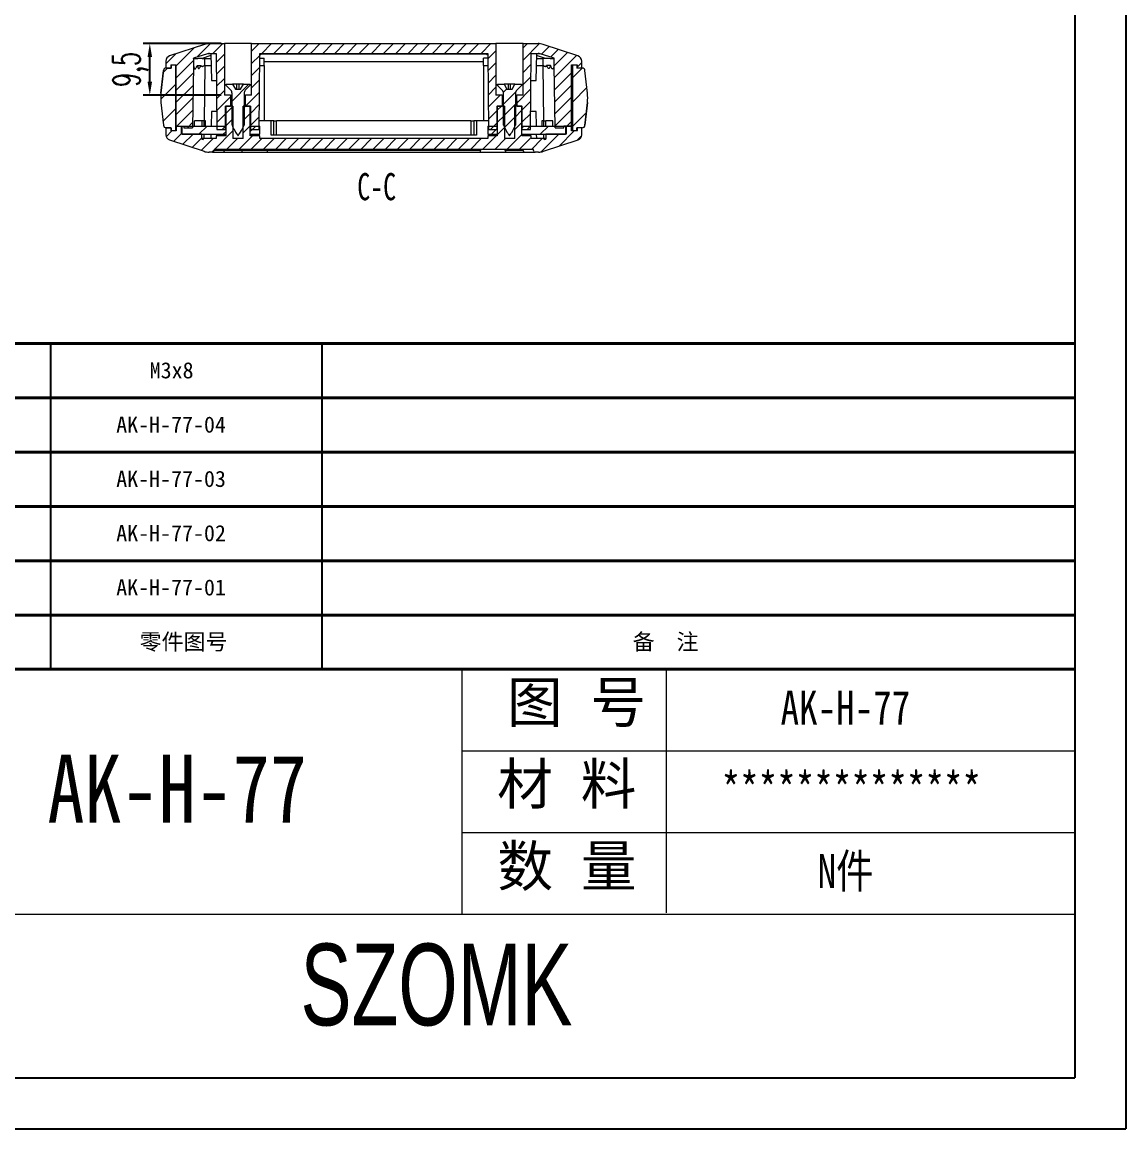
# Model space of a CAD drawing. Header units: inches. Extents: x 1153 to 3519, y 573 to 968.
# Drawn here: x 1508.3 to 1711.6, y 573 to 776.8 of the extents above; entities that cross this region are included whole.
import ezdxf

# ---------------------------------------------------------------- set-up
doc = ezdxf.new("R2010")
doc.units = ezdxf.units.IN
doc.layers.add('10', color=7, linetype='Continuous')
doc.layers.add('文字', color=81, linetype='Continuous')
doc.layers.add('粗实线', color=7, linetype='Continuous', lineweight=30)
doc.layers.add('细实线', color=3, linetype='Continuous', lineweight=9)
doc.styles.add('SLDTEXTSTYLE2', font='TXT', dxfattribs={"width": 0.6, "bigfont": 'bigfont'})
doc.styles.add('SLDTEXTSTYLE6', font='TXT', dxfattribs={"width": 0.7})
doc.styles.get("Standard").update_dxf_attribs({"font": 'txt', "bigfont": 'gbcbig.shx'})
doc.styles.add('宋体', font='', dxfattribs={"width": 0.8, "height": 3.5})
doc.styles.add('长仿宋', font='', dxfattribs={"width": 0.7, "height": 4})
doc.styles.get('宋体').set_extended_font_data('SimSun')
doc.styles.get('长仿宋').set_extended_font_data('SimSun')
doc.dimstyles.new('5', dxfattribs={"dimtxt": 5, "dimasz": 2.5, "dimexe": 1.25, "dimexo": 0.625, "dimtad": 1, "dimtxsty": 'SLDTEXTSTYLE2', "dimcen": 2.5, "dimclrd": 256, "dimclre": 256, "dimclrt": 256, "dimadec": 0, "dimazin": 0, "dimtfac": 1, "dimtmove": 0, "dimatfit": 3, "dimfxl": 1, "dimarcsym": 0})
pattern_1 = [(45, (0, -20.3194), (-1.122532, 1.122532), [])]
pattern_2 = [(45, (840.1686, 73.408), (-2.245064, 2.245064), [])]

# ---------------------------------------------------------------- blocks, each defined once
blk = doc.blocks.new('*D30')
at = {"lineweight": -2, "transparency": 16777216}
for p, q in [((1544.99, 772.88), (1530.61, 772.88)), ((1531.86, 765.88), (1531.86, 770.38)), ((1544.99, 763.38), (1530.61, 763.38))]:
    blk.add_line(p, q, dxfattribs=at)
at = {"transparency": 16777216}
for points in [[(1531.44, 770.38), (1532.28, 770.38), (1531.86, 772.88)], [(1531.44, 765.88), (1532.28, 765.88), (1531.86, 763.38)]]:
    blk.add_solid(points, dxfattribs=at)
at = {"layer": 'Defpoints', "color": 0, "transparency": 16777216}
for p in [(1531.86, 772.88), (1545.61, 772.88), (1545.61, 763.38)]:
    blk.add_point(p, dxfattribs=at)
at = {"transparency": 16777216, "insert": (1528.32, 768.13), "char_height": 5, "attachment_point": 5, "rotation": 90, "style": 'SLDTEXTSTYLE2'}
blk.add_mtext('9,5', dxfattribs=at)

msp = doc.modelspace()

# ---------------------------------------------------------------- hatches: boundary and pattern name
at = {"linetype": 'Continuous', "lineweight": 0}
h = msp.add_hatch(dxfattribs=at)
h.set_pattern_fill('ANSI31', color=4, scale=0.5, style=0)
h.set_pattern_definition(pattern_1)
edge = h.paths.add_edge_path(flags=0)
edge.add_line((1539.711, 757.379), (1539.911, 768.837))
edge.add_line((1539.911, 768.837), (1539.911, 770.164))
edge.add_line((1539.911, 770.164), (1542.488, 771.018))
edge.add_arc((1542.865, 769.879), 1.2, 90, 108.33287, ccw=False)
edge.add_line((1542.865, 771.079), (1544.111, 771.079))
edge.add_line((1544.111, 771.079), (1544.233, 757.079))
edge.add_line((1544.233, 757.079), (1545.761, 757.079))
edge.add_line((1545.761, 757.079), (1545.761, 761.379))
edge.add_line((1545.761, 761.379), (1546.726, 761.379))
edge.add_line((1546.726, 761.379), (1546.744, 763.379))
edge.add_line((1546.744, 763.379), (1545.611, 763.379))
edge.add_line((1545.611, 763.379), (1545.611, 772.879))
edge.add_line((1545.611, 772.879), (1542.865, 772.879))
edge.add_arc((1542.865, 769.879), 3, 90, 108.33287)
edge.add_line((1541.922, 772.727), (1535.511, 770.602))
edge.add_arc((1535.825, 769.653), 1, 108.33287, 179)
edge.add_line((1534.825, 769.67), (1534.803, 768.379))
edge.add_line((1534.803, 768.379), (1535.72, 768.379))
edge.add_line((1535.72, 768.379), (1535.72, 768.979))
edge.add_line((1535.72, 768.979), (1536.72, 768.979))
edge.add_line((1536.72, 768.979), (1536.72, 757.679))
edge.add_line((1536.72, 757.679), (1538.111, 757.679))
edge.add_line((1538.111, 757.679), (1538.111, 757.379))
edge.add_line((1538.111, 757.379), (1539.711, 757.379))
h = msp.add_hatch(dxfattribs=at)
h.set_pattern_fill('ANSI31', color=4, scale=0.5, style=0)
h.set_pattern_definition(pattern_1)
h.paths.add_polyline_path([(1551.989, 757.079), (1552.111, 771.079), (1594.111, 771.079), (1594.233, 757.079), (1595.761, 757.079), (1595.761, 761.379), (1596.726, 761.379), (1596.744, 763.379), (1595.611, 763.379), (1595.611, 772.879), (1550.611, 772.879), (1550.611, 763.379), (1549.478, 763.379), (1549.495, 761.379), (1550.461, 761.379), (1550.461, 757.079)], flags=0)
h = msp.add_hatch(dxfattribs=at)
h.set_pattern_fill('ANSI31', color=4, scale=0.5, style=0)
h.set_pattern_definition(pattern_1)
edge = h.paths.add_edge_path(flags=0)
edge.add_line((1606.311, 768.837), (1606.511, 757.379))
edge.add_line((1606.511, 757.379), (1608.111, 757.379))
edge.add_line((1608.111, 757.379), (1608.111, 757.679))
edge.add_line((1608.111, 757.679), (1609.501, 757.679))
edge.add_line((1609.501, 757.679), (1609.501, 768.979))
edge.add_line((1609.501, 768.979), (1610.501, 768.979))
edge.add_line((1610.501, 768.979), (1610.501, 768.379))
edge.add_line((1610.501, 768.379), (1611.419, 768.379))
edge.add_line((1611.419, 768.379), (1611.396, 769.67))
edge.add_arc((1610.396, 769.653), 1, 1, 71.66713)
edge.add_line((1610.711, 770.602), (1604.3, 772.727))
edge.add_arc((1603.356, 769.879), 3, 71.66713, 90)
edge.add_line((1603.356, 772.879), (1600.611, 772.879))
edge.add_line((1600.611, 772.879), (1600.611, 763.379))
edge.add_line((1600.611, 763.379), (1599.478, 763.379))
edge.add_line((1599.478, 763.379), (1599.495, 761.379))
edge.add_line((1599.495, 761.379), (1600.461, 761.379))
edge.add_line((1600.461, 761.379), (1600.461, 757.079))
edge.add_line((1600.461, 757.079), (1601.989, 757.079))
edge.add_line((1601.989, 757.079), (1602.111, 771.079))
edge.add_line((1602.111, 771.079), (1603.356, 771.079))
edge.add_arc((1603.356, 769.879), 1.2, 71.66713, 90, ccw=False)
edge.add_line((1603.734, 771.018), (1606.311, 770.164))
edge.add_line((1606.311, 770.164), (1606.311, 768.837))
h = msp.add_hatch(dxfattribs=at)
h.set_pattern_fill('ANSI31', style=0)
h.set_pattern_definition(pattern_2)
edge = h.paths.add_edge_path(flags=0)
edge.add_line((1534.365, 767.933), (1533.908, 763.746))
edge.add_arc((1541.861, 762.879), 8, 173.77418, 186.22582)
edge.add_line((1533.908, 762.011), (1534.365, 757.825))
edge.add_arc((1534.862, 757.879), 0.5, 186.22583, 270)
edge.add_line((1534.862, 757.379), (1535.766, 757.379))
edge.add_line((1535.766, 757.379), (1535.766, 756.879))
edge.add_line((1535.766, 756.879), (1536.613, 756.879))
edge.add_line((1536.613, 756.879), (1536.613, 768.879))
edge.add_line((1536.613, 768.879), (1535.766, 768.879))
edge.add_line((1535.766, 768.879), (1535.766, 768.379))
edge.add_line((1535.766, 768.379), (1534.862, 768.379))
edge.add_arc((1534.862, 767.879), 0.5, 89.99988, 173.77417)
h = msp.add_hatch(dxfattribs=at)
h.set_pattern_fill('ANSI31', style=0)
h.set_pattern_definition(pattern_2)
edge = h.paths.add_edge_path(flags=0)
edge.add_line((1612.002, 757.825), (1612.459, 762.011))
edge.add_arc((1604.506, 762.879), 8, 353.77418, 366.22582)
edge.add_line((1612.459, 763.746), (1612.002, 767.933))
edge.add_arc((1611.505, 767.879), 0.5, 6.22583, 90)
edge.add_line((1611.505, 768.379), (1610.601, 768.379))
edge.add_line((1610.601, 768.379), (1610.601, 768.879))
edge.add_line((1610.601, 768.879), (1609.754, 768.879))
edge.add_line((1609.754, 768.879), (1609.754, 756.879))
edge.add_line((1609.754, 756.879), (1610.601, 756.879))
edge.add_line((1610.601, 756.879), (1610.601, 757.379))
edge.add_line((1610.601, 757.379), (1611.505, 757.379))
edge.add_arc((1611.505, 757.879), 0.5, 269.99988, 353.77417)
h = msp.add_hatch(dxfattribs=at)
h.set_pattern_fill('ANSI32', style=0)
h.set_pattern_definition([(45, (840.169, 73.408), (-6.73519, 6.73519), []), (45, (844.659, 73.408), (-6.73519, 6.73519), [])])
edge = h.paths.add_edge_path(flags=0)
edge.add_line((1548.591, 764.479), (1547.63, 764.479))
edge.add_line((1547.63, 764.479), (1547.111, 765.379))
edge.add_line((1547.111, 765.379), (1545.911, 765.379))
edge.add_line((1545.911, 765.379), (1545.911, 765.145))
edge.add_line((1545.911, 765.145), (1546.776, 764.279))
edge.add_arc((1546.211, 763.713), 0.8, 0, 45, ccw=False)
edge.add_line((1547.011, 763.713), (1547.011, 757.879))
edge.add_arc((1554.499, 760.695), 8, 200.60906, 217.01253)
edge.add_arc((1541.723, 760.695), 8, 322.98747, 339.39094)
edge.add_line((1549.211, 757.879), (1549.211, 763.713))
edge.add_arc((1550.011, 763.713), 0.8, 135, 180, ccw=False)
edge.add_line((1549.445, 764.279), (1550.311, 765.145))
edge.add_line((1550.311, 765.145), (1550.311, 765.379))
edge.add_line((1550.311, 765.379), (1549.111, 765.379))
edge.add_line((1549.111, 765.379), (1548.591, 764.479))
h = msp.add_hatch(dxfattribs=at)
h.set_pattern_fill('ANSI31', color=4, scale=0.5, style=0)
h.set_pattern_definition(pattern_1)
edge = h.paths.add_edge_path(flags=0)
edge.add_line((1598.591, 764.479), (1597.63, 764.479))
edge.add_line((1597.63, 764.479), (1597.111, 765.379))
edge.add_line((1597.111, 765.379), (1595.911, 765.379))
edge.add_line((1595.911, 765.379), (1595.911, 765.145))
edge.add_line((1595.911, 765.145), (1596.776, 764.279))
edge.add_arc((1596.211, 763.713), 0.8, 0, 45, ccw=False)
edge.add_line((1597.011, 763.713), (1597.011, 757.879))
edge.add_arc((1604.499, 760.695), 8, 200.60906, 217.01253)
edge.add_arc((1591.723, 760.695), 8, 322.98747, 339.39094)
edge.add_line((1599.211, 757.879), (1599.211, 763.713))
edge.add_arc((1600.011, 763.713), 0.8, 135, 180, ccw=False)
edge.add_line((1599.445, 764.279), (1600.311, 765.145))
edge.add_line((1600.311, 765.145), (1600.311, 765.379))
edge.add_line((1600.311, 765.379), (1599.111, 765.379))
edge.add_line((1599.111, 765.379), (1598.591, 764.479))
h = msp.add_hatch(dxfattribs=at)
h.set_pattern_fill('ANSI31', color=4, scale=0.5, style=0)
h.set_pattern_definition(pattern_1)
edge = h.paths.add_edge_path(flags=0)
edge.add_line((1609.511, 757.679), (1608.511, 757.679))
edge.add_line((1608.511, 757.679), (1608.511, 756.179))
edge.add_line((1608.511, 756.179), (1604.811, 756.179))
edge.add_line((1604.811, 756.179), (1604.811, 755.287))
edge.add_line((1604.811, 755.287), (1604.511, 755.187))
edge.add_line((1604.511, 755.187), (1604.511, 755.379))
edge.add_line((1604.511, 755.379), (1602.111, 755.379))
edge.add_line((1602.111, 755.379), (1602.111, 755.879))
edge.add_line((1602.111, 755.879), (1600.361, 755.879))
edge.add_line((1600.361, 755.879), (1600.361, 761.379))
edge.add_line((1600.361, 761.379), (1599.061, 761.379))
edge.add_line((1599.061, 761.379), (1599.061, 755.379))
edge.add_line((1599.061, 755.379), (1597.161, 755.379))
edge.add_line((1597.161, 755.379), (1597.161, 761.379))
edge.add_line((1597.161, 761.379), (1595.861, 761.379))
edge.add_line((1595.861, 761.379), (1595.861, 755.879))
edge.add_line((1595.861, 755.879), (1594.111, 755.879))
edge.add_line((1594.111, 755.879), (1594.111, 755.379))
edge.add_line((1594.111, 755.379), (1552.111, 755.379))
edge.add_line((1552.111, 755.379), (1552.111, 755.879))
edge.add_line((1552.111, 755.879), (1550.361, 755.879))
edge.add_line((1550.361, 755.879), (1550.361, 761.379))
edge.add_line((1550.361, 761.379), (1549.061, 761.379))
edge.add_line((1549.061, 761.379), (1549.061, 755.379))
edge.add_line((1549.061, 755.379), (1547.161, 755.379))
edge.add_line((1547.161, 755.379), (1547.161, 761.379))
edge.add_line((1547.161, 761.379), (1545.861, 761.379))
edge.add_line((1545.861, 761.379), (1545.861, 755.879))
edge.add_line((1545.861, 755.879), (1544.111, 755.879))
edge.add_line((1544.111, 755.879), (1544.111, 755.379))
edge.add_line((1544.111, 755.379), (1541.711, 755.379))
edge.add_line((1541.711, 755.379), (1541.711, 755.187))
edge.add_line((1541.711, 755.187), (1541.411, 755.287))
edge.add_line((1541.411, 755.287), (1541.411, 756.179))
edge.add_line((1541.411, 756.179), (1537.711, 756.179))
edge.add_line((1537.711, 756.179), (1537.711, 757.679))
edge.add_line((1537.711, 757.679), (1536.711, 757.679))
edge.add_line((1536.711, 757.679), (1536.711, 756.779))
edge.add_line((1536.711, 756.779), (1535.711, 756.779))
edge.add_line((1535.711, 756.779), (1535.711, 757.379))
edge.add_line((1535.711, 757.379), (1534.811, 757.379))
edge.add_line((1534.811, 757.379), (1534.811, 756.1))
edge.add_arc((1535.811, 756.1), 1, 180, 251.56505)
edge.add_line((1535.494, 755.151), (1541.849, 753.033))
edge.add_arc((1542.798, 755.879), 3, 251.56505, 270)
edge.add_line((1542.798, 752.879), (1543.411, 752.879))
edge.add_arc((1543.411, 753.179), 0.3, 270, 360)
edge.add_line((1543.711, 753.179), (1543.711, 753.379))
edge.add_line((1543.711, 753.379), (1602.511, 753.379))
edge.add_line((1602.511, 753.379), (1602.511, 753.179))
edge.add_arc((1602.811, 753.179), 0.3, 180, 270)
edge.add_line((1602.811, 752.879), (1603.424, 752.879))
edge.add_arc((1603.424, 755.879), 3, 270, 288.43495)
edge.add_line((1604.373, 753.033), (1610.727, 755.151))
edge.add_arc((1610.411, 756.1), 1, 288.43495, 360)
edge.add_line((1611.411, 756.1), (1611.411, 757.379))
edge.add_line((1611.411, 757.379), (1610.511, 757.379))
edge.add_line((1610.511, 757.379), (1610.511, 756.779))
edge.add_line((1610.511, 756.779), (1609.511, 756.779))
edge.add_line((1609.511, 756.779), (1609.511, 757.679))
h = msp.add_hatch(dxfattribs=at)
h.set_pattern_fill('ANSI31', style=0)
h.set_pattern_definition(pattern_2)
h.paths.add_polyline_path([(1537.811, 757.679), (1537.811, 756.179), (1545.911, 756.179), (1545.911, 757.679)], flags=0)
h = msp.add_hatch(dxfattribs=at)
h.set_pattern_fill('ANSI31', style=0)
h.set_pattern_definition(pattern_2)
h.paths.add_polyline_path([(1550.311, 756.179), (1552.111, 756.179), (1552.111, 757.679), (1550.311, 757.679)], flags=0)
h = msp.add_hatch(dxfattribs=at)
h.set_pattern_fill('ANSI31', style=0)
h.set_pattern_definition(pattern_2)
h.paths.add_polyline_path([(1595.911, 757.679), (1594.111, 757.679), (1594.111, 756.179), (1595.911, 756.179)], flags=0)
h = msp.add_hatch(dxfattribs=at)
h.set_pattern_fill('ANSI31', style=0)
h.set_pattern_definition(pattern_2)
h.paths.add_polyline_path([(1608.411, 756.179), (1608.411, 757.679), (1600.311, 757.679), (1600.311, 756.179)], flags=0)

# ---------------------------------------------------------------- linework, layer by layer
for p, q in [((1711.619, 968.002), (1711.619, 572.957)), ((1702.213, 958.597), (1702.213, 582.363)), ((1513.602, 657.609), (1513.602, 717.609)), ((1563.602, 657.609), (1563.602, 717.609)), ((1167.368, 582.363), (1702.213, 582.363)), ((1152.911, 572.957), (1711.619, 572.957))]:
    msp.add_line(p, q)
at = {"color": 7, "linetype": 'Continuous', "lineweight": 15}
for p, q in [((1541.922, 772.727), (1535.511, 770.602)), ((1542.865, 772.879), (1545.611, 772.879)), ((1545.611, 772.879), (1545.611, 763.379)), ((1550.611, 772.879), (1545.611, 772.879)), ((1550.611, 763.379), (1550.611, 772.879)), ((1550.611, 772.879), (1595.611, 772.879)), ((1595.611, 772.879), (1595.611, 763.379)), ((1600.611, 772.879), (1595.611, 772.879)), ((1600.611, 763.379), (1600.611, 772.879)), ((1600.611, 772.879), (1603.356, 772.879)), ((1610.711, 770.602), (1604.3, 772.727)), ((1542.488, 771.018), (1539.911, 770.164)), ((1542.865, 771.079), (1544.111, 771.079)), ((1543.111, 771.079), (1543.198, 766.079)), ((1544.111, 771.079), (1544.233, 757.079)), ((1551.989, 757.079), (1552.111, 771.079)), ((1552.111, 771.079), (1594.111, 771.079)), ((1552.403, 771.018), (1552.403, 771.079)), ((1552.403, 771.018), (1593.818, 771.018)), ((1593.818, 771.079), (1593.818, 771.018)), ((1594.111, 771.079), (1594.233, 757.079)), ((1601.989, 757.079), (1602.111, 771.079)), ((1602.111, 771.079), (1603.356, 771.079)), ((1603.023, 766.079), (1603.111, 771.079)), ((1606.311, 770.164), (1603.734, 771.018)), ((1534.825, 769.67), (1534.803, 768.379)), ((1535.72, 768.979), (1536.72, 768.979)), ((1535.72, 768.979), (1535.72, 768.379)), ((1535.766, 768.879), (1535.766, 768.379)), ((1536.613, 768.879), (1535.766, 768.879)), ((1535.766, 768.379), (1535.766, 768.879)), ((1535.766, 768.879), (1535.766, 768.879)), ((1536.613, 768.879), (1536.613, 756.879)), ((1536.613, 768.879), (1536.72, 768.879)), ((1536.72, 757.679), (1536.72, 768.979)), ((1539.911, 768.837), (1539.711, 757.379)), ((1539.911, 770.164), (1539.911, 768.837)), ((1541.48, 770.129), (1541.974, 770.129)), ((1541.974, 768.837), (1541.974, 770.129)), ((1541.974, 770.129), (1543.127, 770.129)), ((1552.103, 770.164), (1552.911, 770.164)), ((1552.911, 768.837), (1552.911, 770.164)), ((1552.911, 769.572), (1593.311, 769.572)), ((1552.911, 768.837), (1552.911, 758.679)), ((1594.119, 770.164), (1593.311, 770.164)), ((1593.311, 768.837), (1593.311, 770.164)), ((1593.311, 768.837), (1593.311, 758.679)), ((1603.094, 770.129), (1604.248, 770.129)), ((1604.248, 770.129), (1604.248, 768.837)), ((1604.742, 770.129), (1604.248, 770.129)), ((1606.311, 768.837), (1606.311, 770.164)), ((1606.511, 757.379), (1606.311, 768.837)), ((1609.501, 768.979), (1610.501, 768.979)), ((1609.501, 757.679), (1609.501, 768.979)), ((1609.754, 756.879), (1609.754, 768.879)), ((1610.601, 768.879), (1609.754, 768.879)), ((1610.501, 768.979), (1610.501, 768.379)), ((1610.601, 768.379), (1610.601, 768.879)), ((1611.419, 768.379), (1611.396, 769.67)), ((1534.368, 767.96), (1533.905, 763.721)), ((1533.908, 763.746), (1534.365, 767.933)), ((1535.72, 768.379), (1534.803, 768.379)), ((1534.862, 768.379), (1535.766, 768.379)), ((1535.766, 768.379), (1535.766, 768.379)), ((1611.419, 768.379), (1610.501, 768.379)), ((1611.505, 768.379), (1610.601, 768.379)), ((1612.459, 763.746), (1612.002, 767.933)), ((1543.198, 766.079), (1544.154, 766.079)), ((1545.911, 765.145), (1545.911, 765.379)), ((1545.911, 765.379), (1547.111, 765.379)), ((1546.776, 764.279), (1545.911, 765.145)), ((1547.111, 765.379), (1547.63, 764.479)), ((1547.911, 765.379), (1547.111, 765.379)), ((1547.911, 764.479), (1547.911, 765.379)), ((1548.311, 765.379), (1547.911, 765.379)), ((1548.311, 764.479), (1548.311, 765.379)), ((1549.111, 765.379), (1548.311, 765.379)), ((1548.591, 764.479), (1549.111, 765.379)), ((1549.111, 765.379), (1550.311, 765.379)), ((1550.311, 765.145), (1549.445, 764.279)), ((1550.311, 765.379), (1550.311, 765.145)), ((1595.911, 765.145), (1595.911, 765.379)), ((1595.911, 765.379), (1597.111, 765.379)), ((1596.776, 764.279), (1595.911, 765.145)), ((1597.111, 765.379), (1597.63, 764.479)), ((1597.911, 765.379), (1597.111, 765.379)), ((1597.911, 764.479), (1597.911, 765.379)), ((1598.311, 765.379), (1597.911, 765.379)), ((1598.311, 764.479), (1598.311, 765.379)), ((1599.111, 765.379), (1598.311, 765.379)), ((1598.591, 764.479), (1599.111, 765.379)), ((1599.111, 765.379), (1600.311, 765.379)), ((1600.311, 765.145), (1599.445, 764.279)), ((1600.311, 765.379), (1600.311, 765.145)), ((1602.067, 766.079), (1603.023, 766.079)), ((1546.744, 763.379), (1545.611, 763.379)), ((1546.744, 763.379), (1546.726, 761.379)), ((1546.744, 763.379), (1547.011, 763.379)), ((1547.011, 757.879), (1547.011, 763.713)), ((1547.63, 764.479), (1548.591, 764.479)), ((1549.211, 763.713), (1549.211, 757.879)), ((1549.211, 763.379), (1549.478, 763.379)), ((1549.495, 761.379), (1549.478, 763.379)), ((1550.611, 763.379), (1549.478, 763.379)), ((1596.744, 763.379), (1595.611, 763.379)), ((1596.744, 763.379), (1596.726, 761.379)), ((1596.744, 763.379), (1597.011, 763.379)), ((1597.011, 757.879), (1597.011, 763.713)), ((1597.63, 764.479), (1598.591, 764.479)), ((1599.211, 763.713), (1599.211, 757.879)), ((1599.211, 763.379), (1599.478, 763.379)), ((1599.495, 761.379), (1599.478, 763.379)), ((1600.611, 763.379), (1599.478, 763.379)), ((1533.908, 762.011), (1534.365, 757.825)), ((1545.761, 761.379), (1546.726, 761.379)), ((1545.761, 761.379), (1545.761, 757.079)), ((1545.861, 761.379), (1545.861, 755.879)), ((1547.161, 761.379), (1545.861, 761.379)), ((1547.161, 761.379), (1547.161, 755.379)), ((1549.061, 755.379), (1549.061, 761.379)), ((1550.361, 761.379), (1549.061, 761.379)), ((1549.495, 761.379), (1550.461, 761.379)), ((1550.361, 755.879), (1550.361, 761.379)), ((1550.461, 757.079), (1550.461, 761.379)), ((1595.761, 761.379), (1595.761, 757.079)), ((1595.761, 761.379), (1596.726, 761.379)), ((1595.861, 761.379), (1595.861, 755.879)), ((1597.161, 761.379), (1595.861, 761.379)), ((1597.161, 761.379), (1597.161, 755.379)), ((1599.061, 755.379), (1599.061, 761.379)), ((1600.361, 761.379), (1599.061, 761.379)), ((1599.495, 761.379), (1600.461, 761.379)), ((1600.361, 755.879), (1600.361, 761.379)), ((1600.461, 757.079), (1600.461, 761.379)), ((1612, 757.798), (1612.462, 762.036)), ((1612.459, 762.011), (1612.002, 757.825)), ((1540.111, 757.679), (1540.111, 758.679)), ((1541.411, 758.679), (1540.111, 758.679)), ((1541.411, 758.679), (1541.411, 757.679)), ((1541.821, 758.679), (1541.411, 758.679)), ((1542.137, 758.679), (1541.821, 758.679)), ((1542.137, 757.679), (1542.137, 758.679)), ((1543.198, 760.379), (1543.151, 757.679)), ((1544.204, 760.379), (1543.198, 760.379)), ((1554.211, 758.679), (1552.003, 758.679)), ((1554.211, 755.979), (1554.211, 758.679)), ((1554.711, 758.679), (1554.211, 758.679)), ((1554.711, 755.979), (1554.711, 758.679)), ((1554.711, 758.679), (1555.211, 758.679)), ((1555.211, 755.979), (1555.211, 758.679)), ((1591.011, 758.679), (1555.211, 758.679)), ((1591.011, 758.679), (1591.011, 755.979)), ((1591.011, 758.679), (1591.511, 758.679)), ((1591.511, 758.679), (1591.511, 755.979)), ((1592.011, 758.679), (1591.511, 758.679)), ((1592.011, 758.679), (1592.011, 755.979)), ((1594.219, 758.679), (1592.011, 758.679)), ((1603.023, 760.379), (1602.017, 760.379)), ((1603.071, 757.679), (1603.023, 760.379)), ((1604.085, 758.679), (1604.085, 757.679)), ((1604.401, 758.679), (1604.085, 758.679)), ((1604.401, 758.679), (1604.811, 758.679)), ((1606.111, 758.679), (1604.811, 758.679)), ((1604.811, 757.679), (1604.811, 758.679)), ((1606.111, 757.679), (1606.111, 758.679)), ((1535.711, 757.379), (1534.811, 757.379)), ((1534.811, 757.379), (1534.811, 756.1)), ((1534.862, 757.379), (1535.766, 757.379)), ((1535.711, 757.379), (1535.711, 756.779)), ((1536.711, 756.779), (1535.711, 756.779)), ((1535.766, 756.879), (1535.766, 757.379)), ((1535.766, 757.379), (1535.766, 756.879)), ((1535.766, 757.379), (1535.766, 757.379)), ((1535.766, 756.879), (1535.766, 756.879)), ((1535.766, 756.879), (1536.613, 756.879)), ((1536.711, 757.679), (1536.711, 756.779)), ((1536.711, 757.679), (1537.711, 757.679)), ((1536.72, 757.679), (1538.111, 757.679)), ((1537.711, 756.179), (1537.711, 757.679)), ((1537.811, 756.179), (1537.811, 757.679)), ((1537.811, 757.679), (1545.911, 757.679)), ((1538.111, 757.679), (1538.111, 757.379)), ((1538.111, 757.379), (1539.711, 757.379)), ((1544.233, 757.079), (1545.761, 757.079)), ((1545.911, 756.179), (1545.911, 757.679)), ((1550.311, 757.679), (1550.311, 756.179)), ((1550.311, 757.679), (1552.111, 757.679)), ((1550.461, 757.079), (1551.989, 757.079)), ((1552.111, 756.179), (1552.111, 757.679)), ((1594.111, 757.679), (1594.111, 756.179)), ((1594.111, 757.679), (1595.911, 757.679)), ((1594.233, 757.079), (1595.761, 757.079)), ((1595.911, 756.179), (1595.911, 757.679)), ((1600.311, 757.679), (1600.311, 756.179)), ((1600.311, 757.679), (1608.411, 757.679)), ((1600.461, 757.079), (1601.989, 757.079)), ((1606.511, 757.379), (1608.111, 757.379)), ((1609.501, 757.679), (1608.111, 757.679)), ((1608.111, 757.379), (1608.111, 757.679)), ((1608.411, 757.679), (1608.411, 756.179)), ((1608.511, 757.679), (1608.511, 756.179)), ((1608.511, 757.679), (1609.511, 757.679)), ((1609.511, 756.779), (1609.511, 757.679)), ((1610.511, 756.779), (1609.511, 756.779)), ((1609.754, 756.879), (1610.601, 756.879)), ((1610.511, 756.779), (1610.511, 757.379)), ((1611.411, 757.379), (1610.511, 757.379)), ((1610.601, 756.879), (1610.601, 757.379)), ((1611.505, 757.379), (1610.601, 757.379)), ((1611.411, 756.1), (1611.411, 757.379)), ((1535.494, 755.151), (1541.849, 753.033)), ((1541.411, 756.179), (1537.711, 756.179)), ((1537.811, 756.179), (1545.911, 756.179)), ((1541.411, 755.287), (1541.411, 756.179)), ((1541.411, 755.287), (1541.711, 755.187)), ((1541.711, 755.379), (1541.711, 755.187)), ((1544.111, 755.379), (1541.711, 755.379)), ((1543.125, 756.179), (1543.111, 755.379)), ((1544.111, 755.879), (1544.111, 755.379)), ((1545.861, 755.879), (1544.111, 755.879)), ((1549.061, 755.379), (1547.161, 755.379)), ((1550.311, 756.179), (1552.111, 756.179)), ((1552.111, 755.879), (1550.361, 755.879)), ((1552.111, 755.379), (1552.111, 755.879)), ((1594.111, 755.379), (1552.111, 755.379)), ((1592.011, 755.979), (1554.211, 755.979)), ((1594.111, 756.179), (1595.911, 756.179)), ((1594.111, 755.879), (1594.111, 755.379)), ((1595.861, 755.879), (1594.111, 755.879)), ((1599.061, 755.379), (1597.161, 755.379)), ((1600.311, 756.179), (1608.411, 756.179)), ((1602.111, 755.879), (1600.361, 755.879)), ((1602.111, 755.379), (1602.111, 755.879)), ((1604.511, 755.379), (1602.111, 755.379)), ((1603.111, 755.379), (1603.097, 756.179)), ((1604.373, 753.033), (1610.727, 755.151)), ((1604.511, 755.187), (1604.511, 755.379)), ((1604.511, 755.187), (1604.811, 755.287)), ((1608.511, 756.179), (1604.811, 756.179)), ((1604.811, 756.179), (1604.811, 755.287)), ((1543.411, 752.879), (1542.798, 752.879)), ((1602.511, 753.379), (1543.711, 753.379)), ((1543.711, 753.379), (1543.711, 753.179)), ((1545.396, 752.879), (1548.681, 752.879)), ((1545.608, 753.179), (1545.608, 753.379)), ((1548.893, 753.179), (1545.608, 753.179)), ((1548.893, 753.179), (1548.893, 753.379)), ((1553.474, 753.179), (1553.474, 753.379)), ((1553.474, 753.179), (1553.474, 752.879)), ((1592.748, 753.179), (1553.474, 753.179)), ((1553.474, 752.879), (1592.748, 752.879)), ((1592.748, 753.379), (1592.748, 753.179)), ((1592.748, 752.879), (1592.748, 753.179)), ((1597.329, 753.179), (1597.329, 753.379)), ((1600.613, 753.179), (1597.329, 753.179)), ((1597.541, 752.879), (1600.825, 752.879)), ((1600.613, 753.179), (1600.613, 753.379)), ((1602.511, 753.179), (1602.511, 753.379)), ((1603.424, 752.879), (1602.811, 752.879))]:
    msp.add_line(p, q, dxfattribs=at)
at = {"color": 8, "linetype": 'Continuous', "lineweight": 15}
for p, q in [((1543.118, 770.672), (1541.48, 770.129)), ((1552.108, 770.784), (1552.403, 771.018)), ((1552.11, 771.02), (1552.403, 771.018)), ((1593.818, 771.018), (1594.111, 771.02)), ((1593.818, 771.018), (1594.113, 770.784)), ((1604.742, 770.129), (1603.104, 770.672)), ((1541.974, 768.837), (1541.848, 758.679)), ((1541.974, 768.837), (1543.15, 768.837)), ((1552.091, 768.837), (1552.911, 768.837)), ((1593.311, 768.837), (1594.13, 768.837)), ((1603.072, 768.837), (1604.248, 768.837)), ((1604.248, 768.837), (1604.373, 758.679)), ((1541.821, 758.679), (1541.821, 757.679)), ((1604.401, 757.679), (1604.401, 758.679)), ((1541.821, 756.179), (1541.821, 755.379)), ((1604.401, 755.379), (1604.401, 756.179))]:
    msp.add_line(p, q, dxfattribs=at)
at = {"color": 7, "linetype": 'Continuous', "lineweight": 15}
for centre, radius, start, end in [((1542.865, 769.879), 3, 90, 108.33287), ((1603.356, 769.879), 3, 71.66713, 90), ((1542.865, 769.879), 1.2, 90, 108.33287), ((1603.356, 769.879), 1.2, 71.66713, 90), ((1535.825, 769.653), 1, 108.33287, 179), ((1610.396, 769.653), 1, 1, 71.66713), ((1534.862, 767.879), 0.5, 89.99988, 173.77417), ((1611.505, 767.879), 0.5, 6.22583, 90), ((1541.861, 762.879), 8, 173.77418, 186.22582), ((1546.211, 763.713), 0.8, 0, 45), ((1550.011, 763.713), 0.8, 135, 180), ((1596.211, 763.713), 0.8, 0, 45), ((1600.011, 763.713), 0.8, 135, 180), ((1604.506, 762.879), 8, 353.77418, 6.22582), ((1534.862, 757.879), 0.5, 186.22583, 270), ((1554.499, 760.695), 8, 200.60906, 217.01253), ((1541.723, 760.695), 8, 322.98747, 339.39094), ((1604.499, 760.695), 8, 200.60906, 217.01253), ((1591.723, 760.695), 8, 322.98747, 339.39094), ((1611.505, 757.879), 0.5, 269.99988, 353.77417), ((1535.811, 756.1), 1, 180, 251.56505), ((1610.411, 756.1), 1, 288.43495, 0), ((1542.798, 755.879), 3, 251.56505, 270), ((1543.411, 753.179), 0.3, 270, 0), ((1545.343, 753.141), 0.268, 281.42175, 8.04947), ((1548.627, 753.141), 0.268, 281.42175, 8.04947), ((1597.594, 753.141), 0.268, 171.95053, 258.57825), ((1600.878, 753.141), 0.268, 171.95053, 258.57825), ((1602.811, 753.179), 0.3, 180, 270), ((1603.424, 755.879), 3, 270, 288.43495)]:
    msp.add_arc(centre, radius, start, end, dxfattribs=at)
at = {"color": 8, "linetype": 'Continuous', "lineweight": 15}
for points, knots in [([(1542.544, 771.021), (1542.562, 771.022), (1542.611, 771.026), (1542.81, 771.027), (1543.05, 771.026), (1543.112, 771.026)], [0, 0, 0, 0, 0.2973992, 0.8201522, 1, 1, 1, 1]), ([(1603.11, 771.026), (1603.171, 771.026), (1603.412, 771.027), (1603.611, 771.026), (1603.66, 771.022), (1603.678, 771.021)], [0, 0, 0, 0, 0.1798478, 0.7026008, 1, 1, 1, 1])]:
    msp.add_open_spline(points, degree=3, knots=knots, dxfattribs=at)
at = {"color": 7, "linetype": 'Continuous', "lineweight": 15}
for points, knots in [([(1541.48, 770.129), (1541.248, 770.124), (1540.899, 770.116), (1540.452, 770.082), (1540.112, 770.07), (1539.933, 770.082), (1539.916, 770.108), (1539.911, 770.115)], [0, 0, 0, 0, 0.3028646, 0.4565822, 0.6097611, 0.8902153, 1, 1, 1, 1]), ([(1539.911, 768.837), (1539.911, 768.831), (1539.913, 768.817), (1539.931, 768.71), (1539.96, 768.567), (1539.999, 768.428), (1540.045, 768.311), (1540.098, 768.228), (1540.162, 768.189), (1540.229, 768.201), (1540.285, 768.248), (1540.33, 768.302), (1540.39, 768.391), (1540.48, 768.566), (1540.549, 768.737), (1540.589, 768.833)], [0, 0, 0, 0, 0.0568858, 0.1480898, 0.2493139, 0.3443205, 0.4205975, 0.4987912, 0.5631607, 0.6240594, 0.6828891, 0.7149892, 0.7494133, 0.8586531, 1, 1, 1, 1]), ([(1540.589, 768.833), (1540.63, 768.845), (1540.713, 768.868), (1540.846, 768.873), (1540.992, 768.865), (1541.138, 768.849), (1541.237, 768.839), (1541.279, 768.835)], [0, 0, 0, 0, 0.1962308, 0.3875014, 0.5826805, 0.8200324, 1, 1, 1, 1]), ([(1540.589, 768.833), (1540.613, 768.779), (1540.661, 768.671), (1540.713, 768.491), (1540.764, 768.358), (1540.817, 768.292), (1540.848, 768.27), (1540.881, 768.263), (1540.922, 768.274), (1541.01, 768.35), (1541.118, 768.562), (1541.221, 768.737), (1541.279, 768.835)], [0, 0, 0, 0, 0.1252303, 0.2518983, 0.3771115, 0.4123879, 0.4432577, 0.4721131, 0.5018953, 0.5560947, 0.750624, 1, 1, 1, 1]), ([(1541.279, 768.835), (1541.303, 768.803), (1541.347, 768.742), (1541.431, 768.687), (1541.505, 768.676), (1541.566, 768.683), (1541.66, 768.71), (1541.79, 768.795), (1541.913, 768.823), (1541.974, 768.837)], [0, 0, 0, 0, 0.131689, 0.2490382, 0.3651322, 0.4289654, 0.4978957, 0.7508088, 1, 1, 1, 1]), ([(1604.248, 768.837), (1604.309, 768.822), (1604.431, 768.793), (1604.575, 768.701), (1604.698, 768.673), (1604.79, 768.687), (1604.874, 768.742), (1604.919, 768.803), (1604.942, 768.835)], [0, 0, 0, 0, 0.2491087, 0.5000125, 0.6336989, 0.7498845, 0.8679356, 1, 1, 1, 1]), ([(1606.311, 770.115), (1606.302, 770.106), (1606.283, 770.086), (1606.106, 770.071), (1605.747, 770.079), (1605.205, 770.124), (1604.897, 770.128), (1604.742, 770.129)], [0, 0, 0, 0, 0.1520274, 0.3094559, 0.5895268, 0.7946302, 1, 1, 1, 1]), ([(1605.633, 768.833), (1605.565, 768.849), (1605.426, 768.88), (1605.189, 768.858), (1605.026, 768.843), (1604.942, 768.835)], [0, 0, 0, 0, 0.3120874, 0.647033, 1, 1, 1, 1]), ([(1605.633, 768.833), (1605.59, 768.721), (1605.526, 768.553), (1605.458, 768.36), (1605.406, 768.293), (1605.375, 768.27), (1605.342, 768.263), (1605.301, 768.273), (1605.212, 768.348), (1605.103, 768.561), (1605, 768.737), (1604.942, 768.835)], [0, 0, 0, 0, 0.2506718, 0.3753761, 0.4107962, 0.4417493, 0.4707147, 0.5006673, 0.5550329, 0.7502354, 1, 1, 1, 1]), ([(1606.311, 768.837), (1606.31, 768.831), (1606.308, 768.817), (1606.291, 768.71), (1606.262, 768.567), (1606.224, 768.428), (1606.178, 768.311), (1606.124, 768.228), (1606.061, 768.189), (1605.993, 768.201), (1605.936, 768.248), (1605.892, 768.302), (1605.831, 768.391), (1605.742, 768.566), (1605.672, 768.737), (1605.633, 768.833)], [0, 0, 0, 0, 0.0568888, 0.1481267, 0.2493143, 0.3444921, 0.4206368, 0.4988367, 0.563219, 0.6241235, 0.6829345, 0.7150383, 0.7494683, 0.8588309, 1, 1, 1, 1]), ([(1609.501, 768.879), (1609.523, 768.879), (1609.631, 768.879), (1609.72, 768.879), (1609.743, 768.879), (1609.754, 768.879)], [0, 0, 0, 0, 0.1137218, 0.5534129, 1, 1, 1, 1]), ([(1536.711, 756.879), (1536.693, 756.879), (1536.623, 756.879), (1536.618, 756.879), (1536.613, 756.879)], [0, 0, 0, 0, 0.2571387, 1, 1, 1, 1]), ([(1609.754, 756.879), (1609.74, 756.879), (1609.722, 756.879), (1609.555, 756.879), (1609.511, 756.879)], [0, 0, 0, 0, 0.7326007, 1, 1, 1, 1]), ([(1541.711, 755.376), (1541.654, 755.382), (1541.502, 755.397), (1541.422, 755.388), (1541.413, 755.371), (1541.411, 755.366)], [0, 0, 0, 0, 0.2976258, 0.8041702, 1, 1, 1, 1]), ([(1604.811, 755.366), (1604.795, 755.377), (1604.764, 755.397), (1604.616, 755.391), (1604.513, 755.379), (1604.51, 755.379)], [0, 0, 0, 0, 0.49368237, 0.98742411, 1, 1, 1, 1]), ([(1543.411, 752.879), (1543.436, 752.879), (1543.488, 752.879), (1543.895, 752.879), (1544.508, 752.879), (1545.1, 752.879), (1545.396, 752.879)], [0, 0, 0, 0, 0.2507233, 0.5000671, 0.7493795, 1, 1, 1, 1]), ([(1545.608, 753.179), (1545.314, 753.179), (1544.743, 753.179), (1544.148, 753.179), (1543.774, 753.179), (1543.732, 753.179), (1543.711, 753.179)], [0, 0, 0, 0, 0.2571263, 0.5, 0.7428737, 1, 1, 1, 1]), ([(1548.681, 752.879), (1549.013, 752.879), (1549.677, 752.879), (1550.867, 752.879), (1552.141, 752.879), (1553.029, 752.879), (1553.474, 752.879)], [0, 0, 0, 0, 0.2507233, 0.5000671, 0.7493795, 1, 1, 1, 1]), ([(1553.474, 753.179), (1553.036, 753.179), (1552.186, 753.179), (1550.971, 753.179), (1549.848, 753.179), (1549.217, 753.179), (1548.893, 753.179)], [0, 0, 0, 0, 0.2571263, 0.5, 0.7428737, 1, 1, 1, 1]), ([(1592.748, 752.879), (1593.193, 752.879), (1594.08, 752.879), (1595.355, 752.879), (1596.545, 752.879), (1597.208, 752.879), (1597.541, 752.879)], [0, 0, 0, 0, 0.2507233, 0.5000671, 0.7493795, 1, 1, 1, 1]), ([(1600.825, 752.879), (1601.122, 752.879), (1601.713, 752.879), (1602.327, 752.879), (1602.734, 752.879), (1602.785, 752.879), (1602.811, 752.879)], [0, 0, 0, 0, 0.2507233, 0.5000671, 0.7493795, 1, 1, 1, 1])]:
    msp.add_open_spline(points, degree=3, knots=knots, dxfattribs=at)
at = {"layer": '粗实线', "color": 7, "lineweight": 40}
for p, q in [((1702.213, 717.609), (1363.602, 717.609)), ((1702.213, 707.609), (1363.602, 707.609)), ((1702.213, 697.609), (1363.602, 697.609)), ((1702.213, 687.609), (1363.602, 687.609)), ((1702.213, 677.609), (1363.602, 677.609)), ((1702.213, 667.609), (1363.602, 667.609)), ((1702.213, 657.609), (1363.602, 657.609))]:
    msp.add_line(p, q, dxfattribs=at)
at = {"layer": '细实线', "color": 7}
for p, q in [((1589.343, 657.609), (1589.343, 612.461)), ((1626.966, 657.609), (1626.966, 612.778)), ((1702.213, 642.56), (1589.343, 642.56)), ((1702.213, 627.511), (1589.343, 627.511)), ((1702.213, 612.461), (1363.602, 612.461))]:
    msp.add_line(p, q, dxfattribs=at)

# ---------------------------------------------------------------- texts
at = {"char_height": 2.96954, "width": 1687.73996, "attachment_point": 1}
for s, insert in [('{\\fSimHei|b0|i0|c134|p49;M3x8}', (1531.838, 714.18)), ('{\\fSimHei|b0|i0|c134|p49;AK-H-77-04}', (1525.673, 704.18)), ('{\\fSimHei|b0|i0|c134|p49;AK-H-77-03}', (1525.673, 694.18)), ('{\\fSimHei|b0|i0|c134|p49;AK-H-77-02}', (1525.673, 684.18)), ('{\\fSimHei|b0|i0|c134|p49;AK-H-77-01}', (1525.673, 674.18)), ('{\\fSimHei|b0|i0|c134|p49;备  注}', (1620.787, 664.18)), ('{\\fSimHei|b0|i0|c134|p49;零件图号}', (1529.97, 664.18))]:
    msp.add_mtext(s, dxfattribs=dict(at, insert=insert))
at = {"layer": '10', "color": 0, "insert": (1573.64, 749.026), "char_height": 5, "attachment_point": 2, "style": 'SLDTEXTSTYLE6'}
msp.add_mtext('C-C', dxfattribs=at)
at = {"layer": '文字', "color": 0, "attachment_point": 1, "style": '宋体'}
for s, insert, char_height, width in [('{\\H1.111x;AK-H-77}', (1648.023, 653.678), 5.64351, 65.24531), ('AK-H-77', (1513.004, 641.875), 12.5411, 160.33387), ('{\\H1.111x;**************}', (1637.167, 638.629), 5.64351, 65.24531), ('{\\H1.111x;N件}', (1654.849, 623.58), 5.64351, 65.24531)]:
    msp.add_mtext(s, dxfattribs=dict(at, insert=insert, char_height=char_height, width=width))
at = {"layer": '粗实线', "insert": (1559.61, 607.073), "char_height": 15.04936, "width": 168.76367, "attachment_point": 1, "style": '长仿宋'}
msp.add_mtext('{\\fSTXinwei|b0|i0|c134|p2;SZOMK}', dxfattribs=at)
at = {"layer": '细实线', "color": 7, "char_height": 7.52468, "attachment_point": 1}
for s, insert, width in [('{\\fSimSun|b0|i0|c134|p54;图 号}', (1597.617, 655.325), 37.6234), ('{\\fSimSun|b0|i0|c134|p54;材 料   }', (1595.833, 640.275), 37.6234), ('{\\fSimSun|b0|i0|c134|p54;数 量}', (1595.87, 625.152), 33.99745)]:
    msp.add_mtext(s, dxfattribs=dict(at, insert=insert, width=width))

# ---------------------------------------------------------------- dimensions: what is measured, and where the dimension line sits
dim = msp.add_linear_dim(base=(1531.859, 772.879), p1=(1545.611, 763.379), p2=(1545.611, 772.879), angle=90, dimstyle='5')
dim.commit()
dim.dimension.update_dxf_attribs({"geometry": '*D30', "text_midpoint": (1528.317, 768.129)})

doc.saveas('drawing.dxf')
